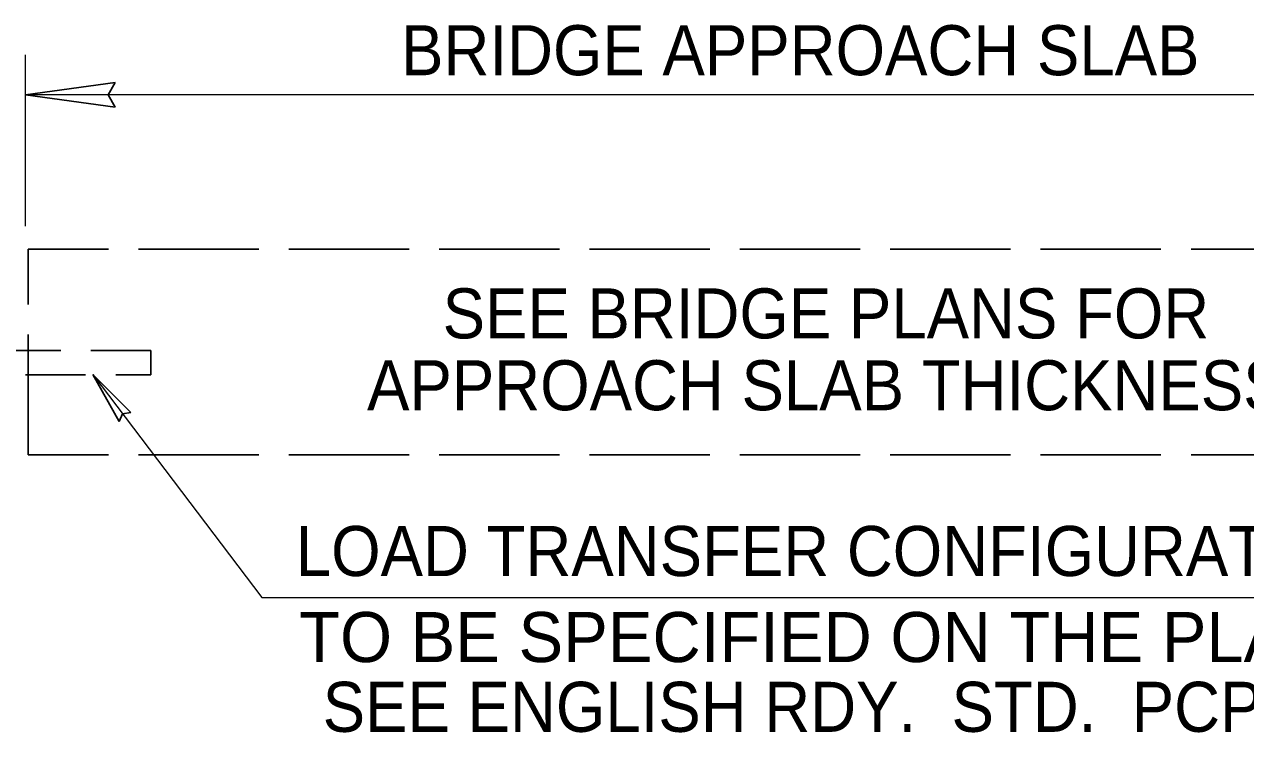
# Model space of a CAD drawing. Extents: x -105 to 266, y -441 to -168.
# Drawn here: x 118.7 to 150.99, y -383.5 to -364.79 of the extents above; entities that cross this region are included whole.
import ezdxf
from ezdxf.enums import TextEntityAlignment as Align

# ---------------------------------------------------------------- set-up
doc = ezdxf.new("R2010")
doc.units = 0
doc.header["$LTSCALE"] = 0.53
doc.linetypes.add('LONG_DASHED', pattern=[7.5, 6, -1.5])
doc.linetypes.add('MEDIUM_DASHED', pattern=[4.5, 3, -1.5])
doc.layers.add('1', color=7, linetype='Continuous', lineweight=13)

msp = doc.modelspace()

# ---------------------------------------------------------------- linework, layer by layer
at = {"layer": '1'}
for p, q in [((118.7324, -370.1148), (118.7324, -365.5908)), ((160.6745, -366.6463), (118.7324, -366.6463))]:
    msp.add_line(p, q, dxfattribs=at)
at = {"layer": '1', "lineweight": 25}
for p, q in [((118.7325, -366.6463), (121.1035, -366.3207)), ((118.7325, -366.6463), (121.1035, -366.9723)), ((120.5125, -374.0392), (121.5172, -375.0446)), ((120.5125, -374.0392), (121.2089, -375.2784))]:
    msp.add_line(p, q, dxfattribs=at)
at = {"layer": '1', "linetype": 'LONG_DASHED', "lineweight": 25}
for p, q in [((160.6745, -370.7252), (118.8064, -370.7252)), ((118.8064, -376.1606), (118.8064, -370.7252)), ((160.6745, -376.1606), (118.8064, -376.1606))]:
    msp.add_line(p, q, dxfattribs=at)
at = {"layer": '1', "lineweight": 25}
for points in [[(121.1035, -366.3207), (120.9199, -366.6498), (121.1035, -366.9723)], [(121.5172, -375.0446), (121.2957, -375.0758), (121.2089, -375.2784)]]:
    msp.add_lwpolyline(points, dxfattribs=at)
at = {"layer": '1', "linetype": 'MEDIUM_DASHED', "lineweight": 25}
msp.add_lwpolyline([(113.9608, -374.0426), (122.047, -374.0426), (122.047, -373.4012), (113.9608, -373.4012)], close=True, dxfattribs=at)
at = {"layer": '1'}
msp.add_lwpolyline([(120.5128, -374.0387), (124.9783, -379.9301), (155.5922, -379.9301)], dxfattribs=at)

# ---------------------------------------------------------------- texts
at = {"layer": '1', "width": 0.95}
for s, p in [('BRIDGE APPROACH SLAB', (139.2148, -366.1285)), ('SEE BRIDGE PLANS FOR ', (140.1269, -373.0831)), ('APPROACH SLAB THICKNESS', (139.9035, -374.9824)), ('LOAD TRANSFER CONFIGURATION', (140.2117, -379.3625)), ('SEE ENGLISH RDY.  STD.  PCPR-2', (140.3645, -383.4802))]:
    msp.add_text(s, height=1.323, dxfattribs=at).set_placement(p, align=Align.CENTER)
at = {"layer": '1'}
msp.add_text('TO BE SPECIFIED ON THE PLANS', height=1.323, dxfattribs=at).set_placement((140.27, -381.6363), align=Align.CENTER)

doc.saveas('drawing.dxf')
